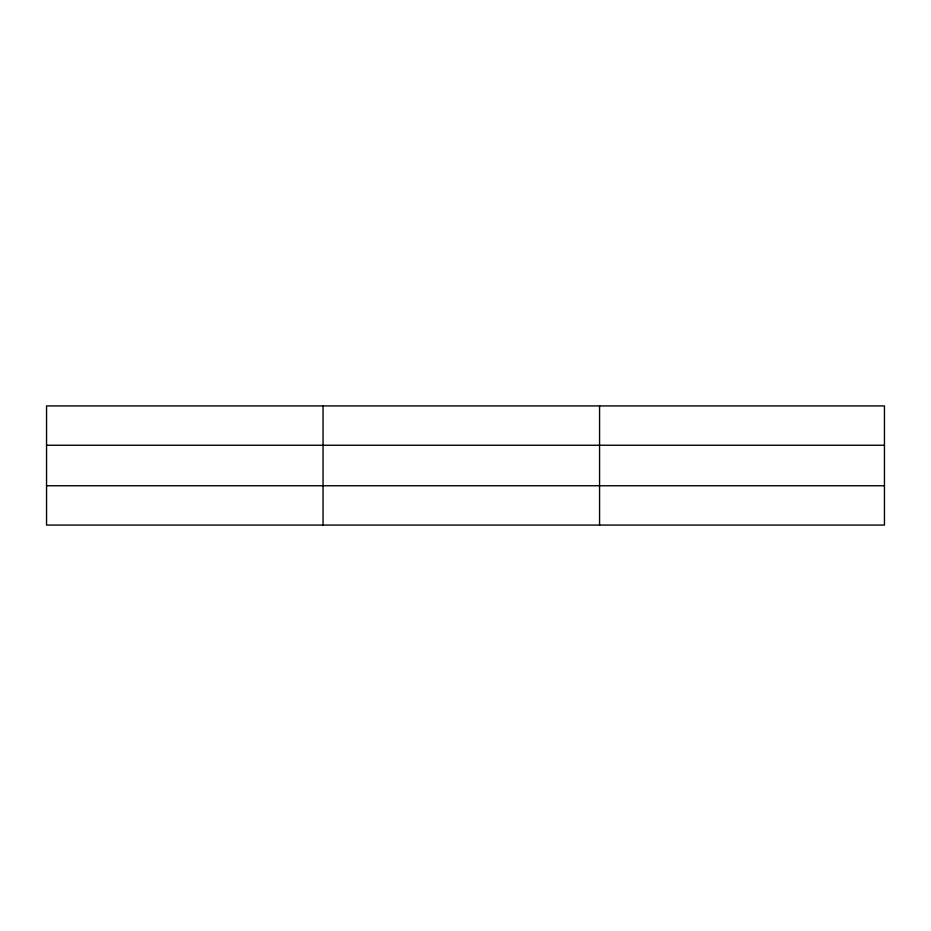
<?xml version="1.0" encoding="UTF-8"?>
<svg xmlns="http://www.w3.org/2000/svg" width="931" height="931" viewBox="0 0 931 931"><rect width="100%" height="100%" fill="white"/><g stroke="black" fill="none" stroke-linecap="round" stroke-linejoin="round"><path stroke-width="1.4" d="M323.057 405.928L323.057 525.072M599.564 405.928L599.564 525.072M884.45 445.251L884.45 405.928L46.55 405.928L46.55 525.072L884.45 525.072L884.45 445.251L46.55 445.251M46.55 485.749L884.45 485.749"/></g></svg>
